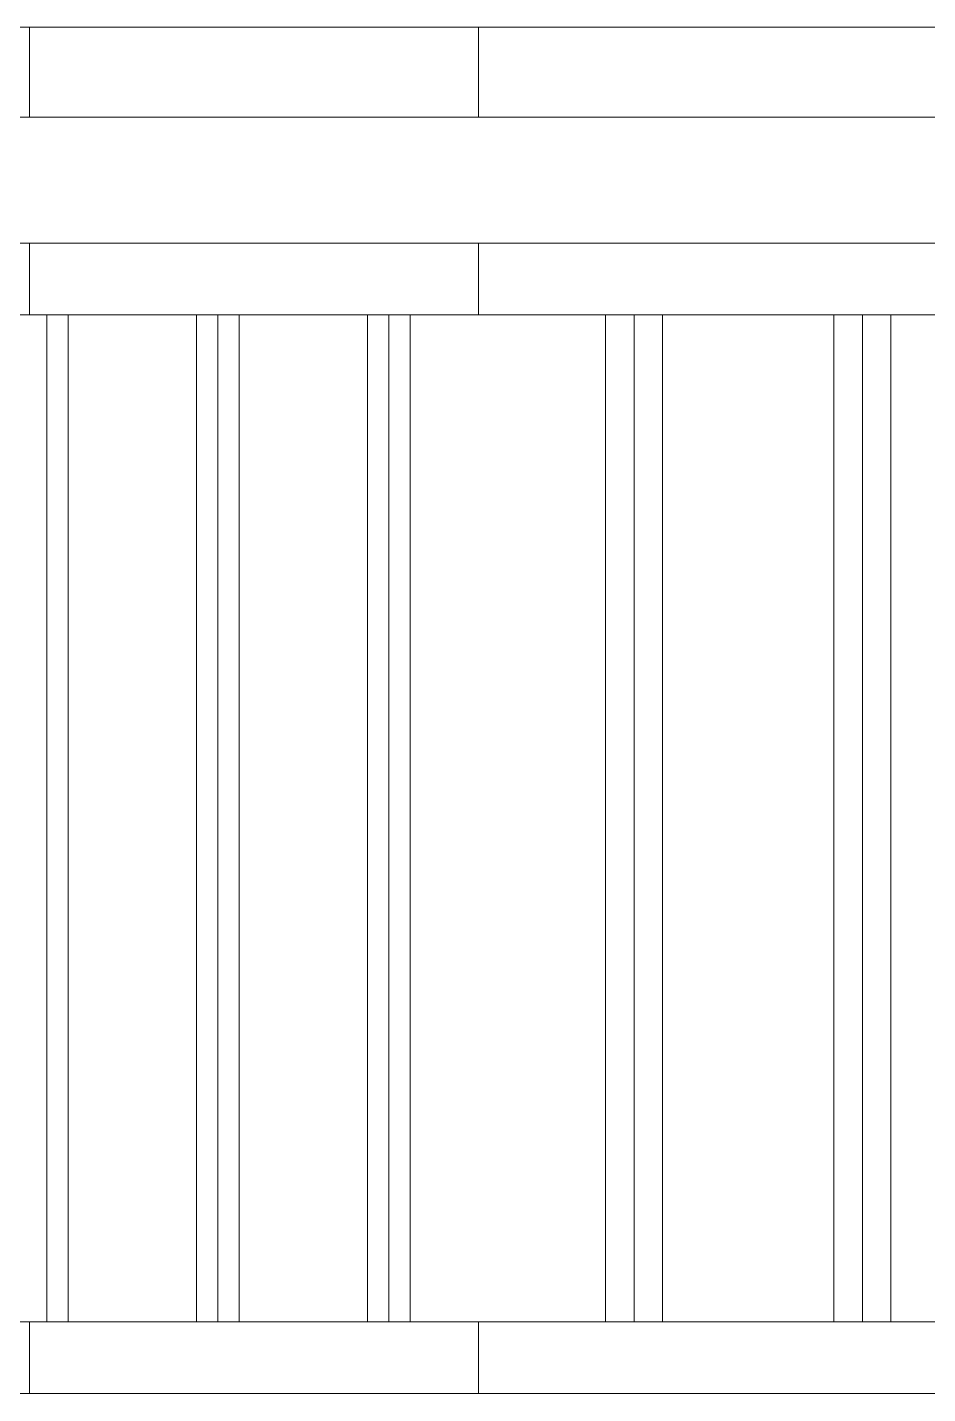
# Model space of a CAD drawing. Header units: inches. Extents: x -7543 to -822, y 102837 to 190349.
# Drawn here: x -826.02903 to -826.01901, y 102836.92469 to 102836.93989 of the extents above; entities that cross this region are included whole.
import ezdxf

# ---------------------------------------------------------------- set-up
doc = ezdxf.new("R2010")
doc.units = ezdxf.units.IN
doc.header["$MEASUREMENT"] = 0
doc.layers.add('BALKON', color=7, linetype='Continuous', lineweight=20, true_color=0xffaaa9)

msp = doc.modelspace()

# ---------------------------------------------------------------- linework, layer by layer
at = {"layer": 'BALKON'}
for p, q in [((-825.999011, 102836.939887, -0.002), (-826.039011, 102836.939887, -0.002)), ((-825.999011, 102836.939887, -0.002), (-826.039011, 102836.939887, -0.002)), ((-825.999011, 102836.939887, -0.002), (-826.039011, 102836.939887, -0.002)), ((-825.999011, 102836.939887, -0.002), (-826.039011, 102836.939887, -0.002)), ((-825.999011, 102836.939887, -0.002), (-826.039011, 102836.939887, -0.002)), ((-825.999011, 102836.939887, -0.002), (-826.039011, 102836.939887, -0.002)), ((-825.999011, 102836.939887, -0.002), (-826.039011, 102836.939887, -0.002)), ((-825.999011, 102836.939887, -0.002), (-826.039011, 102836.939887, -0.002)), ((-825.999011, 102836.939887, -0.002), (-826.039011, 102836.939887, -0.002)), ((-825.999011, 102836.939887, -0.002), (-826.039011, 102836.939887, -0.002)), ((-825.999011, 102836.939887, -0.002), (-826.039011, 102836.939887, -0.002)), ((-825.999011, 102836.939887, -0.002), (-826.039011, 102836.939887, -0.002)), ((-825.999011, 102836.939887, -0.002), (-826.039011, 102836.939887, -0.002)), ((-825.999011, 102836.939887, -0.002), (-826.039011, 102836.939887, -0.002)), ((-825.999011, 102836.939887, -0.002), (-826.039011, 102836.939887, -0.002)), ((-825.999011, 102836.939887, -0.002), (-826.039011, 102836.939887, -0.002)), ((-826.029011, 102836.938887, -0.002), (-826.029011, 102836.939887, -0.002)), ((-826.029011, 102836.938887, -0.002), (-826.029011, 102836.939887, -0.002)), ((-826.029011, 102836.938887, -0.002), (-826.029011, 102836.939887, -0.002)), ((-826.029011, 102836.938887, -0.002), (-826.029011, 102836.939887, -0.002)), ((-826.029011, 102836.938887, -0.002), (-826.029011, 102836.939887, -0.002)), ((-826.029011, 102836.938887, -0.002), (-826.029011, 102836.939887, -0.002)), ((-826.029011, 102836.938887, -0.002), (-826.029011, 102836.939887, -0.002)), ((-826.029011, 102836.938887, -0.002), (-826.029011, 102836.939887, -0.002)), ((-826.029011, 102836.938887, -0.002), (-826.029011, 102836.939887, -0.002)), ((-826.029011, 102836.938887, -0.002), (-826.029011, 102836.939887, -0.002)), ((-826.029011, 102836.938887, -0.002), (-826.029011, 102836.939887, -0.002)), ((-826.029011, 102836.938887, -0.002), (-826.029011, 102836.939887, -0.002)), ((-826.029011, 102836.938887, -0.002), (-826.029011, 102836.939887, -0.002)), ((-826.029011, 102836.938887, -0.002), (-826.029011, 102836.939887, -0.002)), ((-826.029011, 102836.938887, -0.002), (-826.029011, 102836.939887, -0.002)), ((-826.029011, 102836.938887, -0.002), (-826.029011, 102836.939887, -0.002)), ((-826.024011, 102836.938887, -0.002), (-826.024011, 102836.939887, -0.002)), ((-826.024011, 102836.938887, -0.002), (-826.024011, 102836.939887, -0.002)), ((-826.024011, 102836.938887, -0.002), (-826.024011, 102836.939887, -0.002)), ((-826.024011, 102836.938887, -0.002), (-826.024011, 102836.939887, -0.002)), ((-826.024011, 102836.938887, -0.002), (-826.024011, 102836.939887, -0.002)), ((-826.024011, 102836.938887, -0.002), (-826.024011, 102836.939887, -0.002)), ((-826.024011, 102836.938887, -0.002), (-826.024011, 102836.939887, -0.002)), ((-826.024011, 102836.938887, -0.002), (-826.024011, 102836.939887, -0.002)), ((-826.000011, 102836.938887, -0.002), (-826.039011, 102836.938887, -0.002)), ((-826.000011, 102836.938887, -0.002), (-826.039011, 102836.938887, -0.002)), ((-826.000011, 102836.938887, -0.002), (-826.039011, 102836.938887, -0.002)), ((-826.000011, 102836.938887, -0.002), (-826.039011, 102836.938887, -0.002)), ((-826.000011, 102836.938887, -0.002), (-826.039011, 102836.938887, -0.002)), ((-826.000011, 102836.938887, -0.002), (-826.039011, 102836.938887, -0.002)), ((-826.000011, 102836.938887, -0.002), (-826.039011, 102836.938887, -0.002)), ((-826.000011, 102836.938887, -0.002), (-826.039011, 102836.938887, -0.002)), ((-826.000011, 102836.938887, -0.002), (-826.039011, 102836.938887, -0.002)), ((-826.000011, 102836.938887, -0.002), (-826.039011, 102836.938887, -0.002)), ((-826.000011, 102836.938887, -0.002), (-826.039011, 102836.938887, -0.002)), ((-826.000011, 102836.938887, -0.002), (-826.039011, 102836.938887, -0.002)), ((-826.000011, 102836.938887, -0.002), (-826.039011, 102836.938887, -0.002)), ((-826.000011, 102836.938887, -0.002), (-826.039011, 102836.938887, -0.002)), ((-826.000011, 102836.938887, -0.002), (-826.039011, 102836.938887, -0.002)), ((-826.000011, 102836.938887, -0.002), (-826.039011, 102836.938887, -0.002)), ((-826.000011, 102836.937487, -0.002), (-826.039011, 102836.937487, -0.002)), ((-826.000011, 102836.937487, -0.002), (-826.039011, 102836.937487, -0.002)), ((-826.000011, 102836.937487, -0.002), (-826.039011, 102836.937487, -0.002)), ((-826.000011, 102836.937487, -0.002), (-826.039011, 102836.937487, -0.002)), ((-826.000011, 102836.937487, -0.002), (-826.039011, 102836.937487, -0.002)), ((-826.000011, 102836.937487, -0.002), (-826.039011, 102836.937487, -0.002)), ((-826.000011, 102836.937487, -0.002), (-826.039011, 102836.937487, -0.002)), ((-826.000011, 102836.937487, -0.002), (-826.039011, 102836.937487, -0.002)), ((-826.000011, 102836.937487, -0.002), (-826.039011, 102836.937487, -0.002)), ((-826.000011, 102836.937487, -0.002), (-826.039011, 102836.937487, -0.002)), ((-826.000011, 102836.937487, -0.002), (-826.039011, 102836.937487, -0.002)), ((-826.000011, 102836.937487, -0.002), (-826.039011, 102836.937487, -0.002)), ((-826.000011, 102836.937487, -0.002), (-826.039011, 102836.937487, -0.002)), ((-826.000011, 102836.937487, -0.002), (-826.039011, 102836.937487, -0.002)), ((-826.000011, 102836.937487, -0.002), (-826.039011, 102836.937487, -0.002)), ((-826.000011, 102836.937487, -0.002), (-826.039011, 102836.937487, -0.002)), ((-826.029011, 102836.936687, -0.002), (-826.029011, 102836.937487, -0.002)), ((-826.029011, 102836.936687, -0.002), (-826.029011, 102836.937487, -0.002)), ((-826.029011, 102836.936687, -0.002), (-826.029011, 102836.937487, -0.002)), ((-826.029011, 102836.936687, -0.002), (-826.029011, 102836.937487, -0.002)), ((-826.029011, 102836.936687, -0.002), (-826.029011, 102836.937487, -0.002)), ((-826.029011, 102836.936687, -0.002), (-826.029011, 102836.937487, -0.002)), ((-826.029011, 102836.936687, -0.002), (-826.029011, 102836.937487, -0.002)), ((-826.029011, 102836.936687, -0.002), (-826.029011, 102836.937487, -0.002)), ((-826.024011, 102836.936687, -0.002), (-826.024011, 102836.937487, -0.002)), ((-826.024011, 102836.936687, -0.002), (-826.024011, 102836.937487, -0.002)), ((-826.024011, 102836.936687, -0.002), (-826.024011, 102836.937487, -0.002)), ((-826.024011, 102836.936687, -0.002), (-826.024011, 102836.937487, -0.002)), ((-826.000011, 102836.936687, -0.002), (-826.039011, 102836.936687, -0.002)), ((-826.000011, 102836.936687, -0.002), (-826.039011, 102836.936687, -0.002)), ((-826.000011, 102836.936687, -0.002), (-826.039011, 102836.936687, -0.002)), ((-826.000011, 102836.936687, -0.002), (-826.039011, 102836.936687, -0.002)), ((-826.000011, 102836.936687, -0.002), (-826.039011, 102836.936687, -0.002)), ((-826.000011, 102836.936687, -0.002), (-826.039011, 102836.936687, -0.002)), ((-826.000011, 102836.936687, -0.002), (-826.039011, 102836.936687, -0.002)), ((-826.000011, 102836.936687, -0.002), (-826.039011, 102836.936687, -0.002)), ((-826.000011, 102836.936687, -0.002), (-826.039011, 102836.936687, -0.002)), ((-826.000011, 102836.936687, -0.002), (-826.039011, 102836.936687, -0.002)), ((-826.000011, 102836.936687, -0.002), (-826.039011, 102836.936687, -0.002)), ((-826.000011, 102836.936687, -0.002), (-826.039011, 102836.936687, -0.002)), ((-826.000011, 102836.936687, -0.002), (-826.039011, 102836.936687, -0.002)), ((-826.000011, 102836.936687, -0.002), (-826.039011, 102836.936687, -0.002)), ((-826.000011, 102836.936687, -0.002), (-826.039011, 102836.936687, -0.002)), ((-826.000011, 102836.936687, -0.002), (-826.039011, 102836.936687, -0.002)), ((-826.028818, 102836.925487, -0.002), (-826.028818, 102836.936687, -0.002)), ((-826.028818, 102836.925487, -0.002), (-826.028818, 102836.936687, -0.002)), ((-826.028818, 102836.925487, -0.002), (-826.028818, 102836.936687, -0.002)), ((-826.028818, 102836.925487, -0.002), (-826.028818, 102836.936687, -0.002)), ((-826.028818, 102836.925487, -0.002), (-826.028818, 102836.936687, -0.002)), ((-826.028818, 102836.925487, -0.002), (-826.028818, 102836.936687, -0.002)), ((-826.028818, 102836.925487, -0.002), (-826.028818, 102836.936687, -0.002)), ((-826.028818, 102836.925487, -0.002), (-826.028818, 102836.936687, -0.002)), ((-826.028818, 102836.925487, -0.002), (-826.028818, 102836.936687, -0.002)), ((-826.028818, 102836.925487, -0.002), (-826.028818, 102836.936687, -0.002)), ((-826.028818, 102836.925487, -0.002), (-826.028818, 102836.936687, -0.002)), ((-826.028818, 102836.925487, -0.002), (-826.028818, 102836.936687, -0.002)), ((-826.028818, 102836.925487, -0.002), (-826.028818, 102836.936687, -0.002)), ((-826.028818, 102836.925487, -0.002), (-826.028818, 102836.936687, -0.002)), ((-826.028818, 102836.925487, -0.002), (-826.028818, 102836.936687, -0.002)), ((-826.028818, 102836.925487, -0.002), (-826.028818, 102836.936687, -0.002)), ((-826.02858, 102836.925487, -0.002), (-826.02858, 102836.936687, -0.002)), ((-826.02858, 102836.925487, -0.002), (-826.02858, 102836.936687, -0.002)), ((-826.02858, 102836.925487, -0.002), (-826.02858, 102836.936687, -0.002)), ((-826.02858, 102836.925487, -0.002), (-826.02858, 102836.936687, -0.002)), ((-826.02858, 102836.925487, -0.002), (-826.02858, 102836.936687, -0.002)), ((-826.02858, 102836.925487, -0.002), (-826.02858, 102836.936687, -0.002)), ((-826.02858, 102836.925487, -0.002), (-826.02858, 102836.936687, -0.002)), ((-826.02858, 102836.925487, -0.002), (-826.02858, 102836.936687, -0.002)), ((-826.02858, 102836.925487, -0.002), (-826.02858, 102836.936687, -0.002)), ((-826.02858, 102836.925487, -0.002), (-826.02858, 102836.936687, -0.002)), ((-826.02858, 102836.925487, -0.002), (-826.02858, 102836.936687, -0.002)), ((-826.02858, 102836.925487, -0.002), (-826.02858, 102836.936687, -0.002)), ((-826.02858, 102836.925487, -0.002), (-826.02858, 102836.936687, -0.002)), ((-826.02858, 102836.925487, -0.002), (-826.02858, 102836.936687, -0.002)), ((-826.02858, 102836.925487, -0.002), (-826.02858, 102836.936687, -0.002)), ((-826.02858, 102836.925487, -0.002), (-826.02858, 102836.936687, -0.002)), ((-826.027151, 102836.925487, -0.002), (-826.027151, 102836.936687, -0.002)), ((-826.027151, 102836.925487, -0.002), (-826.027151, 102836.936687, -0.002)), ((-826.027151, 102836.925487, -0.002), (-826.027151, 102836.936687, -0.002)), ((-826.027151, 102836.925487, -0.002), (-826.027151, 102836.936687, -0.002)), ((-826.027151, 102836.925487, -0.002), (-826.027151, 102836.936687, -0.002)), ((-826.027151, 102836.925487, -0.002), (-826.027151, 102836.936687, -0.002)), ((-826.027151, 102836.925487, -0.002), (-826.027151, 102836.936687, -0.002)), ((-826.027151, 102836.925487, -0.002), (-826.027151, 102836.936687, -0.002)), ((-826.027151, 102836.925487, -0.002), (-826.027151, 102836.936687, -0.002)), ((-826.027151, 102836.925487, -0.002), (-826.027151, 102836.936687, -0.002)), ((-826.027151, 102836.925487, -0.002), (-826.027151, 102836.936687, -0.002)), ((-826.027151, 102836.925487, -0.002), (-826.027151, 102836.936687, -0.002)), ((-826.027151, 102836.925487, -0.002), (-826.027151, 102836.936687, -0.002)), ((-826.027151, 102836.925487, -0.002), (-826.027151, 102836.936687, -0.002)), ((-826.027151, 102836.925487, -0.002), (-826.027151, 102836.936687, -0.002)), ((-826.027151, 102836.925487, -0.002), (-826.027151, 102836.936687, -0.002)), ((-826.026913, 102836.925487, -0.002), (-826.026913, 102836.936687, -0.002)), ((-826.026913, 102836.925487, -0.002), (-826.026913, 102836.936687, -0.002)), ((-826.026913, 102836.925487, -0.002), (-826.026913, 102836.936687, -0.002)), ((-826.026913, 102836.925487, -0.002), (-826.026913, 102836.936687, -0.002)), ((-826.026913, 102836.925487, -0.002), (-826.026913, 102836.936687, -0.002)), ((-826.026913, 102836.925487, -0.002), (-826.026913, 102836.936687, -0.002)), ((-826.026913, 102836.925487, -0.002), (-826.026913, 102836.936687, -0.002)), ((-826.026913, 102836.925487, -0.002), (-826.026913, 102836.936687, -0.002)), ((-826.026913, 102836.925487, -0.002), (-826.026913, 102836.936687, -0.002)), ((-826.026913, 102836.925487, -0.002), (-826.026913, 102836.936687, -0.002)), ((-826.026913, 102836.925487, -0.002), (-826.026913, 102836.936687, -0.002)), ((-826.026913, 102836.925487, -0.002), (-826.026913, 102836.936687, -0.002)), ((-826.026913, 102836.925487, -0.002), (-826.026913, 102836.936687, -0.002)), ((-826.026913, 102836.925487, -0.002), (-826.026913, 102836.936687, -0.002)), ((-826.026913, 102836.925487, -0.002), (-826.026913, 102836.936687, -0.002)), ((-826.026913, 102836.925487, -0.002), (-826.026913, 102836.936687, -0.002)), ((-826.026675, 102836.925487, -0.002), (-826.026675, 102836.936687, -0.002)), ((-826.026675, 102836.925487, -0.002), (-826.026675, 102836.936687, -0.002)), ((-826.026675, 102836.925487, -0.002), (-826.026675, 102836.936687, -0.002)), ((-826.026675, 102836.925487, -0.002), (-826.026675, 102836.936687, -0.002)), ((-826.026675, 102836.925487, -0.002), (-826.026675, 102836.936687, -0.002)), ((-826.026675, 102836.925487, -0.002), (-826.026675, 102836.936687, -0.002)), ((-826.026675, 102836.925487, -0.002), (-826.026675, 102836.936687, -0.002)), ((-826.026675, 102836.925487, -0.002), (-826.026675, 102836.936687, -0.002)), ((-826.026675, 102836.925487, -0.002), (-826.026675, 102836.936687, -0.002)), ((-826.026675, 102836.925487, -0.002), (-826.026675, 102836.936687, -0.002)), ((-826.026675, 102836.925487, -0.002), (-826.026675, 102836.936687, -0.002)), ((-826.026675, 102836.925487, -0.002), (-826.026675, 102836.936687, -0.002)), ((-826.026675, 102836.925487, -0.002), (-826.026675, 102836.936687, -0.002)), ((-826.026675, 102836.925487, -0.002), (-826.026675, 102836.936687, -0.002)), ((-826.026675, 102836.925487, -0.002), (-826.026675, 102836.936687, -0.002)), ((-826.026675, 102836.925487, -0.002), (-826.026675, 102836.936687, -0.002)), ((-826.025246, 102836.925487, -0.002), (-826.025246, 102836.936687, -0.002)), ((-826.025246, 102836.925487, -0.002), (-826.025246, 102836.936687, -0.002)), ((-826.025246, 102836.925487, -0.002), (-826.025246, 102836.936687, -0.002)), ((-826.025246, 102836.925487, -0.002), (-826.025246, 102836.936687, -0.002)), ((-826.025246, 102836.925487, -0.002), (-826.025246, 102836.936687, -0.002)), ((-826.025246, 102836.925487, -0.002), (-826.025246, 102836.936687, -0.002)), ((-826.025246, 102836.925487, -0.002), (-826.025246, 102836.936687, -0.002)), ((-826.025246, 102836.925487, -0.002), (-826.025246, 102836.936687, -0.002)), ((-826.025246, 102836.925487, -0.002), (-826.025246, 102836.936687, -0.002)), ((-826.025246, 102836.925487, -0.002), (-826.025246, 102836.936687, -0.002)), ((-826.025246, 102836.925487, -0.002), (-826.025246, 102836.936687, -0.002)), ((-826.025246, 102836.925487, -0.002), (-826.025246, 102836.936687, -0.002)), ((-826.025246, 102836.925487, -0.002), (-826.025246, 102836.936687, -0.002)), ((-826.025246, 102836.925487, -0.002), (-826.025246, 102836.936687, -0.002)), ((-826.025246, 102836.925487, -0.002), (-826.025246, 102836.936687, -0.002)), ((-826.025246, 102836.925487, -0.002), (-826.025246, 102836.936687, -0.002)), ((-826.025008, 102836.925487, -0.002), (-826.025008, 102836.936687, -0.002)), ((-826.025008, 102836.925487, -0.002), (-826.025008, 102836.936687, -0.002)), ((-826.025008, 102836.925487, -0.002), (-826.025008, 102836.936687, -0.002)), ((-826.025008, 102836.925487, -0.002), (-826.025008, 102836.936687, -0.002)), ((-826.025008, 102836.925487, -0.002), (-826.025008, 102836.936687, -0.002)), ((-826.025008, 102836.925487, -0.002), (-826.025008, 102836.936687, -0.002)), ((-826.025008, 102836.925487, -0.002), (-826.025008, 102836.936687, -0.002)), ((-826.025008, 102836.925487, -0.002), (-826.025008, 102836.936687, -0.002)), ((-826.025008, 102836.925487, -0.002), (-826.025008, 102836.936687, -0.002)), ((-826.025008, 102836.925487, -0.002), (-826.025008, 102836.936687, -0.002)), ((-826.025008, 102836.925487, -0.002), (-826.025008, 102836.936687, -0.002)), ((-826.025008, 102836.925487, -0.002), (-826.025008, 102836.936687, -0.002)), ((-826.025008, 102836.925487, -0.002), (-826.025008, 102836.936687, -0.002)), ((-826.025008, 102836.925487, -0.002), (-826.025008, 102836.936687, -0.002)), ((-826.025008, 102836.925487, -0.002), (-826.025008, 102836.936687, -0.002)), ((-826.025008, 102836.925487, -0.002), (-826.025008, 102836.936687, -0.002)), ((-826.02477, 102836.925487, -0.002), (-826.02477, 102836.936687, -0.002)), ((-826.02477, 102836.925487, -0.002), (-826.02477, 102836.936687, -0.002)), ((-826.02477, 102836.925487, -0.002), (-826.02477, 102836.936687, -0.002)), ((-826.02477, 102836.925487, -0.002), (-826.02477, 102836.936687, -0.002)), ((-826.02477, 102836.925487, -0.002), (-826.02477, 102836.936687, -0.002)), ((-826.02477, 102836.925487, -0.002), (-826.02477, 102836.936687, -0.002)), ((-826.02477, 102836.925487, -0.002), (-826.02477, 102836.936687, -0.002)), ((-826.02477, 102836.925487, -0.002), (-826.02477, 102836.936687, -0.002)), ((-826.02477, 102836.925487, -0.002), (-826.02477, 102836.936687, -0.002)), ((-826.02477, 102836.925487, -0.002), (-826.02477, 102836.936687, -0.002)), ((-826.02477, 102836.925487, -0.002), (-826.02477, 102836.936687, -0.002)), ((-826.02477, 102836.925487, -0.002), (-826.02477, 102836.936687, -0.002)), ((-826.02477, 102836.925487, -0.002), (-826.02477, 102836.936687, -0.002)), ((-826.02477, 102836.925487, -0.002), (-826.02477, 102836.936687, -0.002)), ((-826.02477, 102836.925487, -0.002), (-826.02477, 102836.936687, -0.002)), ((-826.02477, 102836.925487, -0.002), (-826.02477, 102836.936687, -0.002)), ((-826.022596, 102836.925487, -0.002), (-826.022596, 102836.936687, -0.002)), ((-826.022596, 102836.925487, -0.002), (-826.022596, 102836.936687, -0.002)), ((-826.022596, 102836.925487, -0.002), (-826.022596, 102836.936687, -0.002)), ((-826.022596, 102836.925487, -0.002), (-826.022596, 102836.936687, -0.002)), ((-826.022596, 102836.925487, -0.002), (-826.022596, 102836.936687, -0.002)), ((-826.022596, 102836.925487, -0.002), (-826.022596, 102836.936687, -0.002)), ((-826.022596, 102836.925487, -0.002), (-826.022596, 102836.936687, -0.002)), ((-826.022596, 102836.925487, -0.002), (-826.022596, 102836.936687, -0.002)), ((-826.022596, 102836.925487, -0.002), (-826.022596, 102836.936687, -0.002)), ((-826.022596, 102836.925487, -0.002), (-826.022596, 102836.936687, -0.002)), ((-826.022596, 102836.925487, -0.002), (-826.022596, 102836.936687, -0.002)), ((-826.022596, 102836.925487, -0.002), (-826.022596, 102836.936687, -0.002)), ((-826.022596, 102836.925487, -0.002), (-826.022596, 102836.936687, -0.002)), ((-826.022596, 102836.925487, -0.002), (-826.022596, 102836.936687, -0.002)), ((-826.022596, 102836.925487, -0.002), (-826.022596, 102836.936687, -0.002)), ((-826.022596, 102836.925487, -0.002), (-826.022596, 102836.936687, -0.002)), ((-826.022278, 102836.925487, -0.002), (-826.022278, 102836.936687, -0.002)), ((-826.022278, 102836.925487, -0.002), (-826.022278, 102836.936687, -0.002)), ((-826.022278, 102836.925487, -0.002), (-826.022278, 102836.936687, -0.002)), ((-826.022278, 102836.925487, -0.002), (-826.022278, 102836.936687, -0.002)), ((-826.022278, 102836.925487, -0.002), (-826.022278, 102836.936687, -0.002)), ((-826.022278, 102836.925487, -0.002), (-826.022278, 102836.936687, -0.002)), ((-826.022278, 102836.925487, -0.002), (-826.022278, 102836.936687, -0.002)), ((-826.022278, 102836.925487, -0.002), (-826.022278, 102836.936687, -0.002)), ((-826.022278, 102836.925487, -0.002), (-826.022278, 102836.936687, -0.002)), ((-826.022278, 102836.925487, -0.002), (-826.022278, 102836.936687, -0.002)), ((-826.022278, 102836.925487, -0.002), (-826.022278, 102836.936687, -0.002)), ((-826.022278, 102836.925487, -0.002), (-826.022278, 102836.936687, -0.002)), ((-826.022278, 102836.925487, -0.002), (-826.022278, 102836.936687, -0.002)), ((-826.022278, 102836.925487, -0.002), (-826.022278, 102836.936687, -0.002)), ((-826.022278, 102836.925487, -0.002), (-826.022278, 102836.936687, -0.002)), ((-826.022278, 102836.925487, -0.002), (-826.022278, 102836.936687, -0.002)), ((-826.021961, 102836.925487, -0.002), (-826.021961, 102836.936687, -0.002)), ((-826.021961, 102836.925487, -0.002), (-826.021961, 102836.936687, -0.002)), ((-826.021961, 102836.925487, -0.002), (-826.021961, 102836.936687, -0.002)), ((-826.021961, 102836.925487, -0.002), (-826.021961, 102836.936687, -0.002)), ((-826.021961, 102836.925487, -0.002), (-826.021961, 102836.936687, -0.002)), ((-826.021961, 102836.925487, -0.002), (-826.021961, 102836.936687, -0.002)), ((-826.021961, 102836.925487, -0.002), (-826.021961, 102836.936687, -0.002)), ((-826.021961, 102836.925487, -0.002), (-826.021961, 102836.936687, -0.002)), ((-826.021961, 102836.925487, -0.002), (-826.021961, 102836.936687, -0.002)), ((-826.021961, 102836.925487, -0.002), (-826.021961, 102836.936687, -0.002)), ((-826.021961, 102836.925487, -0.002), (-826.021961, 102836.936687, -0.002)), ((-826.021961, 102836.925487, -0.002), (-826.021961, 102836.936687, -0.002)), ((-826.021961, 102836.925487, -0.002), (-826.021961, 102836.936687, -0.002)), ((-826.021961, 102836.925487, -0.002), (-826.021961, 102836.936687, -0.002)), ((-826.021961, 102836.925487, -0.002), (-826.021961, 102836.936687, -0.002)), ((-826.021961, 102836.925487, -0.002), (-826.021961, 102836.936687, -0.002)), ((-826.020056, 102836.925487, -0.002), (-826.020056, 102836.936687, -0.002)), ((-826.020056, 102836.925487, -0.002), (-826.020056, 102836.936687, -0.002)), ((-826.020056, 102836.925487, -0.002), (-826.020056, 102836.936687, -0.002)), ((-826.020056, 102836.925487, -0.002), (-826.020056, 102836.936687, -0.002)), ((-826.020056, 102836.925487, -0.002), (-826.020056, 102836.936687, -0.002)), ((-826.020056, 102836.925487, -0.002), (-826.020056, 102836.936687, -0.002)), ((-826.020056, 102836.925487, -0.002), (-826.020056, 102836.936687, -0.002)), ((-826.020056, 102836.925487, -0.002), (-826.020056, 102836.936687, -0.002)), ((-826.020056, 102836.925487, -0.002), (-826.020056, 102836.936687, -0.002)), ((-826.020056, 102836.925487, -0.002), (-826.020056, 102836.936687, -0.002)), ((-826.020056, 102836.925487, -0.002), (-826.020056, 102836.936687, -0.002)), ((-826.020056, 102836.925487, -0.002), (-826.020056, 102836.936687, -0.002)), ((-826.020056, 102836.925487, -0.002), (-826.020056, 102836.936687, -0.002)), ((-826.020056, 102836.925487, -0.002), (-826.020056, 102836.936687, -0.002)), ((-826.020056, 102836.925487, -0.002), (-826.020056, 102836.936687, -0.002)), ((-826.020056, 102836.925487, -0.002), (-826.020056, 102836.936687, -0.002)), ((-826.019738, 102836.925487, -0.002), (-826.019738, 102836.936687, -0.002)), ((-826.019738, 102836.925487, -0.002), (-826.019738, 102836.936687, -0.002)), ((-826.019738, 102836.925487, -0.002), (-826.019738, 102836.936687, -0.002)), ((-826.019738, 102836.925487, -0.002), (-826.019738, 102836.936687, -0.002)), ((-826.019738, 102836.925487, -0.002), (-826.019738, 102836.936687, -0.002)), ((-826.019738, 102836.925487, -0.002), (-826.019738, 102836.936687, -0.002)), ((-826.019738, 102836.925487, -0.002), (-826.019738, 102836.936687, -0.002)), ((-826.019738, 102836.925487, -0.002), (-826.019738, 102836.936687, -0.002)), ((-826.019738, 102836.925487, -0.002), (-826.019738, 102836.936687, -0.002)), ((-826.019738, 102836.925487, -0.002), (-826.019738, 102836.936687, -0.002)), ((-826.019738, 102836.925487, -0.002), (-826.019738, 102836.936687, -0.002)), ((-826.019738, 102836.925487, -0.002), (-826.019738, 102836.936687, -0.002)), ((-826.019738, 102836.925487, -0.002), (-826.019738, 102836.936687, -0.002)), ((-826.019738, 102836.925487, -0.002), (-826.019738, 102836.936687, -0.002)), ((-826.019738, 102836.925487, -0.002), (-826.019738, 102836.936687, -0.002)), ((-826.019738, 102836.925487, -0.002), (-826.019738, 102836.936687, -0.002)), ((-826.019421, 102836.925487, -0.002), (-826.019421, 102836.936687, -0.002)), ((-826.019421, 102836.925487, -0.002), (-826.019421, 102836.936687, -0.002)), ((-826.019421, 102836.925487, -0.002), (-826.019421, 102836.936687, -0.002)), ((-826.019421, 102836.925487, -0.002), (-826.019421, 102836.936687, -0.002)), ((-826.019421, 102836.925487, -0.002), (-826.019421, 102836.936687, -0.002)), ((-826.019421, 102836.925487, -0.002), (-826.019421, 102836.936687, -0.002)), ((-826.019421, 102836.925487, -0.002), (-826.019421, 102836.936687, -0.002)), ((-826.019421, 102836.925487, -0.002), (-826.019421, 102836.936687, -0.002)), ((-826.019421, 102836.925487, -0.002), (-826.019421, 102836.936687, -0.002)), ((-826.019421, 102836.925487, -0.002), (-826.019421, 102836.936687, -0.002)), ((-826.019421, 102836.925487, -0.002), (-826.019421, 102836.936687, -0.002)), ((-826.019421, 102836.925487, -0.002), (-826.019421, 102836.936687, -0.002)), ((-826.019421, 102836.925487, -0.002), (-826.019421, 102836.936687, -0.002)), ((-826.019421, 102836.925487, -0.002), (-826.019421, 102836.936687, -0.002)), ((-826.019421, 102836.925487, -0.002), (-826.019421, 102836.936687, -0.002)), ((-826.019421, 102836.925487, -0.002), (-826.019421, 102836.936687, -0.002)), ((-826.000011, 102836.925487, -0.002), (-826.039011, 102836.925487, -0.002)), ((-826.000011, 102836.925487, -0.002), (-826.039011, 102836.925487, -0.002)), ((-826.000011, 102836.925487, -0.002), (-826.039011, 102836.925487, -0.002)), ((-826.000011, 102836.925487, -0.002), (-826.039011, 102836.925487, -0.002)), ((-826.000011, 102836.925487, -0.002), (-826.039011, 102836.925487, -0.002)), ((-826.000011, 102836.925487, -0.002), (-826.039011, 102836.925487, -0.002)), ((-826.000011, 102836.925487, -0.002), (-826.039011, 102836.925487, -0.002)), ((-826.000011, 102836.925487, -0.002), (-826.039011, 102836.925487, -0.002)), ((-826.000011, 102836.925487, -0.002), (-826.039011, 102836.925487, -0.002)), ((-826.000011, 102836.925487, -0.002), (-826.039011, 102836.925487, -0.002)), ((-826.000011, 102836.925487, -0.002), (-826.039011, 102836.925487, -0.002)), ((-826.000011, 102836.925487, -0.002), (-826.039011, 102836.925487, -0.002)), ((-826.000011, 102836.925487, -0.002), (-826.039011, 102836.925487, -0.002)), ((-826.000011, 102836.925487, -0.002), (-826.039011, 102836.925487, -0.002)), ((-826.000011, 102836.925487, -0.002), (-826.039011, 102836.925487, -0.002)), ((-826.000011, 102836.925487, -0.002), (-826.039011, 102836.925487, -0.002)), ((-826.029011, 102836.924687, -0.002), (-826.029011, 102836.925487, -0.002)), ((-826.029011, 102836.924687, -0.002), (-826.029011, 102836.925487, -0.002)), ((-826.029011, 102836.924687, -0.002), (-826.029011, 102836.925487, -0.002)), ((-826.029011, 102836.924687, -0.002), (-826.029011, 102836.925487, -0.002)), ((-826.029011, 102836.924687, -0.002), (-826.029011, 102836.925487, -0.002)), ((-826.029011, 102836.924687, -0.002), (-826.029011, 102836.925487, -0.002)), ((-826.029011, 102836.924687, -0.002), (-826.029011, 102836.925487, -0.002)), ((-826.029011, 102836.924687, -0.002), (-826.029011, 102836.925487, -0.002)), ((-826.029011, 102836.924687, -0.002), (-826.029011, 102836.925487, -0.002)), ((-826.029011, 102836.924687, -0.002), (-826.029011, 102836.925487, -0.002)), ((-826.029011, 102836.924687, -0.002), (-826.029011, 102836.925487, -0.002)), ((-826.029011, 102836.924687, -0.002), (-826.029011, 102836.925487, -0.002)), ((-826.029011, 102836.924687, -0.002), (-826.029011, 102836.925487, -0.002)), ((-826.029011, 102836.924687, -0.002), (-826.029011, 102836.925487, -0.002)), ((-826.029011, 102836.924687, -0.002), (-826.029011, 102836.925487, -0.002)), ((-826.029011, 102836.924687, -0.002), (-826.029011, 102836.925487, -0.002)), ((-826.024011, 102836.924687, -0.002), (-826.024011, 102836.925487, -0.002)), ((-826.024011, 102836.924687, -0.002), (-826.024011, 102836.925487, -0.002)), ((-826.024011, 102836.924687, -0.002), (-826.024011, 102836.925487, -0.002)), ((-826.024011, 102836.924687, -0.002), (-826.024011, 102836.925487, -0.002)), ((-826.024011, 102836.924687, -0.002), (-826.024011, 102836.925487, -0.002)), ((-826.024011, 102836.924687, -0.002), (-826.024011, 102836.925487, -0.002)), ((-826.024011, 102836.924687, -0.002), (-826.024011, 102836.925487, -0.002)), ((-826.024011, 102836.924687, -0.002), (-826.024011, 102836.925487, -0.002)), ((-826.024011, 102836.924687, -0.002), (-826.024011, 102836.925487, -0.002)), ((-826.024011, 102836.924687, -0.002), (-826.024011, 102836.925487, -0.002)), ((-826.024011, 102836.924687, -0.002), (-826.024011, 102836.925487, -0.002)), ((-826.024011, 102836.924687, -0.002), (-826.024011, 102836.925487, -0.002)), ((-826.024011, 102836.924687, -0.002), (-826.024011, 102836.925487, -0.002)), ((-826.024011, 102836.924687, -0.002), (-826.024011, 102836.925487, -0.002)), ((-826.024011, 102836.924687, -0.002), (-826.024011, 102836.925487, -0.002)), ((-826.024011, 102836.924687, -0.002), (-826.024011, 102836.925487, -0.002)), ((-826.000011, 102836.924687, -0.002), (-826.038611, 102836.924687, -0.002)), ((-826.000011, 102836.924687, -0.002), (-826.038611, 102836.924687, -0.002)), ((-826.000011, 102836.924687, -0.002), (-826.038611, 102836.924687, -0.002)), ((-826.000011, 102836.924687, -0.002), (-826.038611, 102836.924687, -0.002)), ((-826.000011, 102836.924687, -0.002), (-826.038611, 102836.924687, -0.002)), ((-826.000011, 102836.924687, -0.002), (-826.038611, 102836.924687, -0.002)), ((-826.000011, 102836.924687, -0.002), (-826.038611, 102836.924687, -0.002)), ((-826.000011, 102836.924687, -0.002), (-826.038611, 102836.924687, -0.002)), ((-826.000011, 102836.924687, -0.002), (-826.038611, 102836.924687, -0.002)), ((-826.000011, 102836.924687, -0.002), (-826.038611, 102836.924687, -0.002)), ((-826.000011, 102836.924687, -0.002), (-826.038611, 102836.924687, -0.002)), ((-826.000011, 102836.924687, -0.002), (-826.038611, 102836.924687, -0.002)), ((-826.000011, 102836.924687, -0.002), (-826.038611, 102836.924687, -0.002)), ((-826.000011, 102836.924687, -0.002), (-826.038611, 102836.924687, -0.002)), ((-826.000011, 102836.924687, -0.002), (-826.038611, 102836.924687, -0.002)), ((-826.000011, 102836.924687, -0.002), (-826.038611, 102836.924687, -0.002))]:
    msp.add_line(p, q, dxfattribs=at)

doc.saveas('drawing.dxf')
